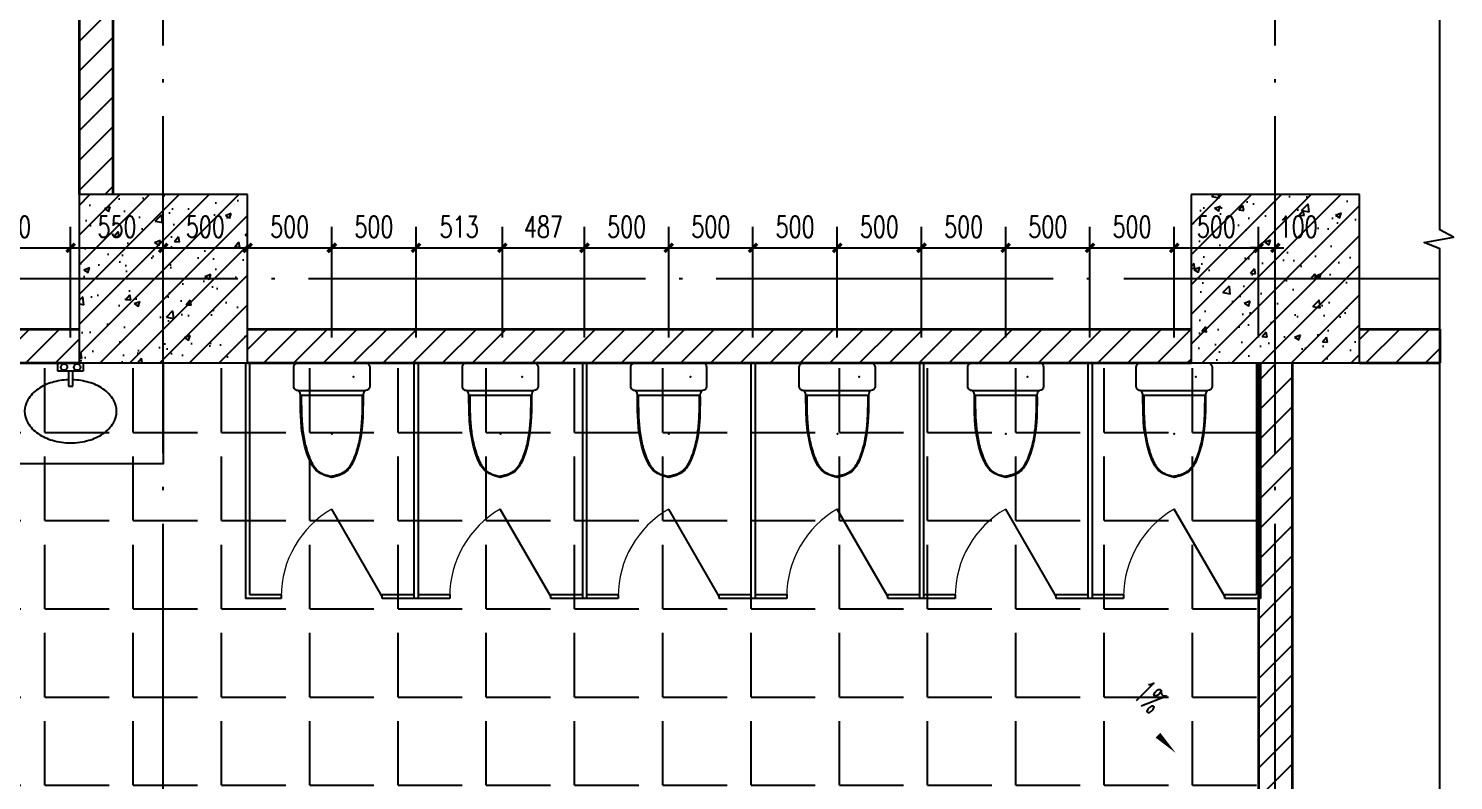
# Model space of a CAD drawing. Header units: millimetres. Extents: x 434053 to 1059003, y -2417481 to 936527.
# Drawn here: x 534401 to 542859, y -2141767 to -2137302 of the extents above; entities that cross this region are included whole.
import ezdxf

# ---------------------------------------------------------------- set-up
doc = ezdxf.new("R2010")
doc.units = ezdxf.units.MM
doc.header["$LTSCALE"] = 1000
doc.header["$MEASUREMENT"] = 0
doc.linetypes.add('DOTE', pattern=[2.4200000000000004, 2, -0.2, 0.02, -0.2])
doc.layers.get('Defpoints').update_dxf_attribs({"color": 6})
for name, color, linetype in [('A-ANNO-DIMS', 3, 'Continuous'), ('A-AXIS', 16, 'DOTE'), ('A-COLS', 6, 'Continuous'), ('A-WALL-PATT', 8, 'Continuous'), ('DIM_SYMB', 3, 'Continuous'), ('PUB_HATCH', 8, 'Continuous'), ('PUB_TEXT', 7, 'Continuous'), ('STAIR', 2, 'Continuous'), ('家具', 251, 'Continuous'), ('洁具', 8, 'Continuous')]:
    doc.layers.add(name, color=color, linetype=linetype)
doc.layers.add('A-WALL', color=5, linetype='Continuous', lineweight=35)
doc.styles.add('_TCH_DIM', font='SIMPLEX.shx', dxfattribs={"width": 0.8, "height": 3, "bigfont": 'GBCBIG.shx'})
doc.styles.add('_TCH_DIM_T3', font='SIMPLEX', dxfattribs={"width": 0.7058823529411765, "bigfont": 'GBCBIG'})
doc.dimstyles.new('_TCH_ARCH&&50', dxfattribs={"dimtxt": 127.5, "dimasz": 50, "dimexe": 125, "dimexo": 150, "dimgap": 61.25000000000001, "dimtad": 1, "dimdec": 0, "dimzin": 0, "dimdsep": 46, "dimtxsty": '_TCH_DIM_T3', "dimblk": 'ARCHTICK', "dimcen": 0.09, "dimclrt": 7, "dimazin": 2, "dimtfac": 1, "dimtdec": 0, "dimtix": 1, "dimtmove": 2, "dimatfit": 3, "dimfxl": 1, "dimtolj": 1, "dimtzin": 0, "dimarcsym": 0})
pattern_1 = [(45, (-1713816.564053446, -1462893.014547605), (-88.38838300365748, 88.3883830036575), [])]
pattern_2 = [(45, (-1713816.564053446, -1462982.770222605), (-88.38834764831843, 88.38834764831844), []), (49.99999999999999, (-1713816.564053446, -1462982.770222605), (358.6300913003767, -31.37606749129755), [37.5, -412.5]), (355, (-1713816.564053446, -1462982.770222605), (-69.3756668065, 376.0960668500059), [30, -330]), (100.4514, (-1713786.678213446, -1462985.384892605), (289.2546908570108, 344.7197710304768), [31.870095, -350.571056]), (46.18420000000002, (-1713816.564053446, -1462882.770222605), (533.6205243128222, -82.75950716450905), [56.24999999999999, -618.7499999999999]), (96.6356, (-1713772.095680946, -1462889.666876104), (467.3313527743517, 487.0589354502209), [47.805144, -525.8565]), (351.1842, (-1713816.564053446, -1462882.770222605), (467.3309725668136, 487.0593004626623), [45, -495]), (21, (-1713766.564053446, -1462907.770222605), (298.4535260592309, -201.3094453326694), [37.5, -412.5]), (326.0000000000001, (-1713766.564053446, -1462907.770222605), (121.6576659607909, 362.5750225234265), [30, -330]), (71.4514, (-1713741.692936945, -1462924.546025604), (420.111314290745, 161.2652483549762), [31.870095, -350.571056]), (37.50000000000001, (-1713816.564053446, -1462982.770222605), (6.079927658645334, 166.4469269156558), [0, -326, 0, -335, 0, -331.25]), (7.499999999999999, (-1713816.564053446, -1462982.770222605), (131.5347687210743, 197.2058559411801), [0, -191, 0, -318.5, 0, -126.25]), (327.5, (-1713928.064053446, -1462982.770222605), (266.9112180862045, -11.27743586718988), [0, -125, 0, -390, 0, -517.5]), (317.5, (-1713978.064053446, -1462982.770222605), (291.5930846711931, 50.05249116615887), [0, -162.5, 0, -259, 0, -367.5])]

# ---------------------------------------------------------------- blocks, each defined once
blk = doc.blocks.new('A$C62204481')
at = {"layer": '家具'}
for p, q in [((-137.9041694260086, -75.17194823618047), (-137.9041694255429, 74.82805176381953)), ((-137.9041694255429, 74.82805176381953), (-87.9041694260086, 74.82805176381953)), ((-87.9041694260086, 74.82805176381953), (-87.9041694260086, -75.17194823618047)), ((5.681317998096347e-05, 12.69999999989523), (-87.83173211949179, 12.70039291289868)), ((-5.681317998096347e-05, -12.69999999989523), (5.681317998096347e-05, 12.69999999989523)), ((-87.9041694260086, -75.17194823618047), (-137.9041694260086, -75.17194823618047)), ((-87.83184574573534, -12.69960708689177), (-5.681317998096347e-05, -12.69999999989523))]:
    blk.add_line(p, q, dxfattribs=at)
for centre in [(-112.9041694257758, 39), (-112.9041694257758, -39)]:
    blk.add_circle(centre, 19, dxfattribs=at)
for centre, radius, start, end in [((191.1812940943637, 74.2884810877731), 210.5402080407722, 121.1709914254374, 145.5993995858562), ((149.7772581410245, 142.7328520403244), 130.5469201454557, 89.99974368781325, 121.1709914254374), ((149.7772581410245, 142.7328520403244), 130.5469201454707, 58.82849595166488, 89.99974368781325), ((108.3726098215557, 74.28885153005831), 210.5402080408149, 34.40008779117468, 58.82849595166488), ((256.7470107423724, 29.39368872472551), 290.0034421866196, 145.5993995858562, 164.1652618411957), ((42.80649150494719, 29.39464578148909), 290.0034421866952, 15.83422553948381, 34.40008779117468), ((360.3855559599469, -0.0009421523427590728), 397.7299123746526, 164.1652618411957, 178.3481736569976), ((-60.83231670054374, 0.0009421536233276129), 397.7299123747791, 359.9997436878132, 15.83422553948381), ((360.3855559599469, -0.0009421523427590728), 397.7299123746799, 182.0078613598668, 195.8342255394838), ((-60.83231670054374, 0.0009421536233276129), 397.7299123748774, 344.1652618411957, 359.9997436878132), ((256.7467477546888, -29.39464578009211), 290.0034421866928, 195.8342255394838, 214.4000877911747), ((42.80622851703083, -29.39368872332852), 290.0034421867165, 325.5993995858562, 344.1652618411957), ((191.1806294379639, -74.28885152877774), 210.5402080408414, 214.4000877911747, 238.8284959516649), ((108.3719451651559, -74.28848108660895), 210.5402080407625, 301.1709914254374, 325.5993995858562), ((149.7759811184951, -142.7328520390438), 130.546920145492, 238.8284959516649, 269.9997436878132), ((149.7759811184951, -142.7328520390438), 130.546920145438, 269.9997436878132, 301.1709914254374)]:
    blk.add_arc(centre, radius, start, end, dxfattribs=at)
blk = doc.blocks.new('fdshf')
at = {"layer": 'STAIR'}
h = blk.add_hatch(dxfattribs=at)
h.set_pattern_fill('ANSI31', color=8, scale=20, style=0)
h.set_pattern_definition([(45, (-83487.75080320088, 15410.43663134496), (-22.45064030267288, 22.45064030267288), [])])
edge = h.paths.add_edge_path()
edge.add_arc((0, 0), 75, 0, 360)
blk.add_circle((0, 0), 75, dxfattribs=at)
blk = doc.blocks.new('asdgsdfg')
at = {"layer": '洁具'}
blk.add_lwpolyline([(0.008033566176891327, 2499.846003388986), (0.008033566176891327, 0.01795162633061409), (600.0080335661769, 0.01795162633061409), (600.0080335661769, 2499.846003388986)], close=True, dxfattribs=at)
at = {"layer": 'STAIR'}
blk.add_blockref('fdshf', (120.0091236494482, 2371.642185460776), dxfattribs=at)
at = {"layer": '洁具', "xscale": -1, "rotation": 180}
for p in [(137.9122029915452, 1949.846003388986), (137.9122029915452, 1249.846003388986), (137.9122029915452, 549.846003388986)]:
    blk.add_blockref('A$C62204481', p, dxfattribs=at)
blk = doc.blocks.new('$lvtry$00000208')
at = {"color": 0, "ltscale": 100}
for p, q in [((200, -165.0000000099972), (-200, -165.0000000099972)), ((185.4870130728996, -191.7412312800443), (-185.4719359133633, -191.7412312800443))]:
    blk.add_line(p, q, dxfattribs=at)
blk.add_lwpolyline([(186.0796257754919, -199.2380908045016, -0.2963015047777732), (199.9999999986721, -165.0000000099972, 0.4142135623886519), (225, -140.0000000099972), (225, -25.00000000999717, 0.4142135623730951), (200, -9.997165761888027e-09), (-200, -9.997165761888027e-09, 0.4142135623730951), (-225, -25.00000000999717), (-225, -140.0000000099972, 0.413282499109783), (-200.0794972387994, -164.9998736134585, -0.2389317199060076), (-185.4719359133633, -191.741231280068), (-186.0183132087441, -208.038968816265), (-185.880630937263, -231.9429316016613), (-185.1490938367242, -282.1136549828661), (-183.7536735154645, -321.8721745041948), (-182.2479664701132, -348.0513228335767), (-180.217007921503, -373.5433777340131), (-176.2934460444594, -408.9057527335408), (-171.6957335382322, -439.4014790583424), (-167.9799975663154, -459.4166868473203), (-163.0881752464156, -481.8463897551392), (-146.8959821878925, -538.3614342696965), (-129.4109075954402, -582.8380688073485, 0.1075204172356496), (-88.16478138089224, -642.5830263483804, 0.1005115143799391), (-43.25072466421625, -667.7827455533316), (0, -680.0000000099972), (34.56887577438465, -670.6643072255156), (66.83648690528571, -657.5221806375266), (94.22498789060774, -636.7756070439136), (114.6088390023724, -610.4436337589905), (132.3968060898333, -576.199694920826), (145.3521376702192, -542.8402512903976), (159.4751818109798, -496.384485188757), (176.7520783832551, -405.3533365391595), (179.3179968894074, -382.8438908119751), (182.3547071254761, -346.4679126574028), (185.0802923031115, -284.8901887926331)], format="xyb", close=True)
blk.add_lwpolyline([(186.044187147163, -202.2755081932701), (186.0796257754919, -199.2380908045052)])
for points in [[(-180.9925045073032, -190.833898753699), (-180.9231855714461, -229.9148265522235), (-180.7879931147909, -260.6861491800664), (-179.0161793248553, -322.0949338432838), (-177.3796056629508, -352.7321077402012), (-171.1158903997275, -413.8239602546237), (-166.48910167758, -444.2782128397521), (-156.1942200744234, -489.7977796713676), (-152.2101340535446, -504.922553144439), (-145.2358797338093, -527.6329906092578), (-142.7550476202741, -535.1736839679506), (-138.7657574522891, -546.4932159235905), (-137.3923849106941, -550.2669410969102), (-134.556705722498, -557.7941917657008), (-133.0929298916308, -561.5471637055598), (-128.5455327356467, -572.7218501946627), (-125.3050498669618, -580.0609807579167), (-118.3031762774335, -594.2645282226877), (-114.5415204285528, -601.128814423384), (-106.4061238896684, -614.1234623602213), (-102.0293129014899, -620.2586035145941), (-92.5727172549814, -631.5563820792449), (-87.49338981130859, -636.7194021847536), (-79.27480857662158, -643.5730663851864), (-76.44098927258165, -645.7040516966226), (-70.53215663088486, -649.6684726599924), (-67.45976419726503, -651.5058132841805), (-61.10061154022696, -654.9345827768993), (-57.81334303203039, -656.5262090455362), (-51.04661969779409, -659.5053209322941), (-47.56698890510597, -660.8924068455963), (-36.93817880982533, -664.7889708971925), (-29.51721481551067, -667.0627814848995), (-14.3423304684693, -671.2693052633404), (-6.58883600239642, -673.2035546739498), (1.209958459803602, -675.1486084028875)], [(181.3595111876202, -191.3707535819121), (180.923185571417, -229.9148265522235), (180.7879931147909, -260.6861491800664), (179.0161793248262, -322.0949338432838), (177.3796056629217, -352.7321077402012), (171.1158903996984, -413.8239602546237), (166.48910167758, -444.2782128397521), (156.1942200743943, -489.7977796713676), (152.2101340535446, -504.922553144439), (145.2358797338093, -527.6329906092578), (142.7550476202741, -535.1736839679506), (138.76575745226, -546.4932159235905), (137.392384910665, -550.2669410969102), (134.5567057224689, -557.7941917657008), (133.0929298916017, -561.5471637055598), (128.5455327356467, -572.7218501946336), (125.3050498669327, -580.0609807579167), (118.3031762774044, -594.2645282226877), (114.5415204285237, -601.128814423384), (106.4061238896684, -614.1234623602213), (102.0293129014899, -620.2586035145941), (92.5727172549523, -631.5563820792449), (87.49338981130859, -636.7194021847536), (79.27480857659248, -643.5730663851864), (76.44098927255254, -645.7040516966226), (70.53215663085575, -649.6684726599633), (67.45976419723593, -651.5058132841805), (61.10061154019786, -654.9345827768993), (57.81334303203039, -656.5262090455362), (51.04661969779409, -659.5053209322941), (47.56698890507687, -660.8924068455963), (36.93817880982533, -664.7889708971925), (29.51721481551067, -667.0627814848995), (14.3423304684693, -671.2693052633404), (6.58883600239642, -673.2035546739498), (-1.209958459832706, -675.1486084028875)]]:
    blk.add_open_spline(points, degree=3, knots=[0, 0, 0, 0, 92.7626735918814, 92.7626735918814, 185.5253471837628, 185.5253471837628, 278.2880207756442, 278.2880207756442, 324.6693575715849, 324.6693575715849, 347.8600259695552, 347.8600259695552, 359.4553601685404, 359.4553601685404, 371.0506943675256, 371.0506943675256, 394.2413627654959, 394.2413627654959, 417.4320311634663, 417.4320311634663, 440.6226995614366, 440.6226995614366, 463.8133679594069, 463.8133679594069, 475.4087021583921, 475.4087021583921, 487.0040363573773, 487.0040363573773, 498.5993705563625, 498.5993705563625, 510.1947047553477, 510.1947047553477, 533.385373153318, 533.385373153318, 556.5760415512884, 556.5760415512884, 556.5760415512884, 556.5760415512884], dxfattribs=at)
at = {"color": 0}
for p in [(-129.3176880808605, -83.05407551247481), (-0.7257828687434085, -421.0254350563409)]:
    blk.add_point(p, dxfattribs=at)
blk = doc.blocks.new('$TCHSYS$APDOOR2D')
blk.add_line((0.5, 0), (9.094947017729283e-16, 0.8660254037844392))
at = {"lineweight": 13}
blk.add_arc((0.5, 0), 1, 120, 180, dxfattribs=at)
blk = doc.blocks.new('A$C2BBF00C3')
at = {"layer": '洁具'}
for p, q in [((-0.0005713211087231668, 1024.999999995955), (1399.999428678886, 1024.999999930175)), ((-0.0005713211087231668, 1024.999999995955), (-0.000571322283364393, 999.9999999959546)), ((1399.999428668991, 812.4999999394944), (1399.999428678886, 1024.999999930175)), ((-0.000571322283364393, 999.9999999959546), (1374.999428677722, 999.9999999313493)), ((1374.999428677722, 999.9999999313493), (1374.999428668991, 812.4999999406584)), ((1374.999428668991, 812.4999999406584), (1399.999428668991, 812.4999999394944)), ((1399.999428641051, 212.4999999394932), (1374.999428641051, 212.4999999406573)), ((1374.999428641051, 212.4999999406573), (1374.99942863232, 24.9999999350746)), ((1399.999428631156, -6.610004290065812e-08), (1399.999428641051, 212.4999999394932)), ((-0.0005713676748518976, 24.99999999967986), (1374.99942863232, 24.9999999350746)), ((-0.0005713676748518976, 24.99999999967986), (-0.0005713688494931238, -3.201421350240707e-10)), ((-0.0005713688494931238, -3.201421350240707e-10), (1399.999428631156, -6.610004290065812e-08))]:
    blk.add_line(p, q, dxfattribs=at)
at = {"layer": '洁具', "xscale": 600, "yscale": -600, "zscale": 25, "rotation": 269.9999999973319}
blk.add_blockref('$TCHSYS$APDOOR2D', (1387.499428655021, 512.4999999400752), dxfattribs=at)
at = {"layer": '洁具', "rotation": 89.99999999734013}
blk.add_blockref('$lvtry$00000208', (-0.0005713440477848053, 512.4999999978172), dxfattribs=at)
blk = doc.blocks.new('aadgasdfggh')
at = {"layer": 'A-AXIS'}
for p, q in [((-8450.656320061069, 4141.001317696646), (-8450.656320061069, 16732.77154067159)), ((-1850.656320061069, 4141.001317696646), (-1850.656320061069, 16732.77154067159)), ((-12429.05759742064, 14856.27684041951), (-874.0368300187401, 14856.27684041951))]:
    blk.add_line(p, q, dxfattribs=at)
at = {"layer": 'DIM_SYMB'}
blk.add_lwpolyline([(-12429.05759742064, 16732.77154067159), (-12429.05759742064, 15146.20177534502), (-12324.05759742064, 15107.98490074743), (-12534.05759742064, 15070.95623479877), (-12429.05759742064, 15033.70177534502), (-12429.05759742064, 4141.001317696646), (-1680.940468417015, 4141.001317696646), (-1642.723593819421, 4071.82824649103), (-1605.694927870762, 4191.688541236334), (-1568.440468417015, 4141.001317696646), (-874.0368300187401, 4141.001317696646), (-874.0368300187401, 15033.70177534502), (-967.7227644980885, 15070.95623479877), (-793.0037810537033, 15103.5182321528), (-874.0368300187401, 15146.20177534502), (-874.0368300187401, 16732.77154067159), (-1568.440468417481, 16732.77154067159), (-1605.694927870762, 16827.77154067159), (-1642.723593819421, 16654.52783548925), (-1680.940468417481, 16732.77154067159), (-12429.05759742064, 16732.77154067159)], dxfattribs=at)
blk = doc.blocks.new('_ArchTick')
at = {"color": 0, "linetype": 'ByBlock', "const_width": 0.4}
blk.add_lwpolyline([(-0.5, -0.5), (0.5, 0.5)], dxfattribs=at)
blk = doc.blocks.new('*D609')
at = {"layer": 'A-ANNO-DIMS', "color": 0, "lineweight": -2, "transparency": 16777216}
for p, q in [((541701.0477857715, -2139136.940602357), (541701.0477857715, -2138479.115493217)), ((541801.0477851582, -2139136.940602373), (541801.0477851582, -2138479.115493217)), ((541701.0477857715, -2138604.115493217), (541651.0477857715, -2138604.115493217)), ((541701.0477857715, -2138604.115493217), (541801.0477851582, -2138604.115493217)), ((541801.0477851582, -2138604.115493217), (541851.0477851582, -2138604.115493217))]:
    blk.add_line(p, q, dxfattribs=at)
at = {"layer": 'Defpoints', "color": 0, "transparency": 16777216}
for p in [(541801.0477851582, -2138604.115493217), (541701.0477857715, -2139286.940602357), (541801.0477851582, -2139286.940602373)]:
    blk.add_point(p, dxfattribs=at)
at = {"layer": 'A-ANNO-DIMS', "color": 0, "lineweight": -2, "transparency": 16777216, "xscale": 50, "yscale": 50, "zscale": 50}
blk.add_blockref('_ArchTick', (541701.0477857715, -2138604.115493217), dxfattribs=at)
at = {"layer": 'A-ANNO-DIMS', "color": 0, "lineweight": -2, "transparency": 16777216, "xscale": 50, "yscale": 50, "zscale": 50, "rotation": 180}
blk.add_blockref('_ArchTick', (541801.0477851582, -2138604.115493217), dxfattribs=at)
at = {"layer": 'A-ANNO-DIMS', "color": 7, "transparency": 16777216, "insert": (541936.7620709806, -2138479.115493246), "char_height": 127.5, "attachment_point": 5, "style": '_TCH_DIM_T3'}
blk.add_mtext('\\A1;100', dxfattribs=at)
blk = doc.blocks.new('*D610')
at = {"layer": 'A-ANNO-DIMS', "color": 0, "lineweight": -2, "transparency": 16777216}
for p, q in [((541201.0477854735, -2139136.940602278), (541201.0477854735, -2138479.11549317)), ((541701.0477857722, -2139136.940602357), (541701.0477857722, -2138479.11549317)), ((541201.0477854735, -2138604.11549317), (541701.0477857722, -2138604.11549317))]:
    blk.add_line(p, q, dxfattribs=at)
at = {"layer": 'Defpoints', "color": 0, "transparency": 16777216}
for p in [(541701.0477857722, -2138604.11549317), (541201.0477854735, -2139286.940602278), (541701.0477857722, -2139286.940602357)]:
    blk.add_point(p, dxfattribs=at)
at = {"layer": 'A-ANNO-DIMS', "color": 0, "lineweight": -2, "transparency": 16777216, "xscale": 50, "yscale": 50, "zscale": 50, "rotation": 180}
blk.add_blockref('_ArchTick', (541201.0477854735, -2138604.11549317), dxfattribs=at)
at = {"layer": 'A-ANNO-DIMS', "color": 0, "lineweight": -2, "transparency": 16777216, "xscale": 50, "yscale": 50, "zscale": 50}
blk.add_blockref('_ArchTick', (541701.0477857722, -2138604.11549317), dxfattribs=at)
at = {"layer": 'A-ANNO-DIMS', "color": 7, "transparency": 16777216, "insert": (541451.0477856229, -2138479.11549317), "char_height": 127.5, "attachment_point": 5, "style": '_TCH_DIM_T3'}
blk.add_mtext('\\A1;500', dxfattribs=at)
blk = doc.blocks.new('*D611')
at = {"layer": 'A-ANNO-DIMS', "color": 0, "lineweight": -2, "transparency": 16777216}
for p, q in [((540701.0477855434, -2139136.9406022), (540701.0477855434, -2138479.115493091)), ((541201.0477854735, -2139136.940602278), (541201.0477854735, -2138479.115493091)), ((540701.0477855434, -2138604.115493091), (541201.0477854735, -2138604.115493091))]:
    blk.add_line(p, q, dxfattribs=at)
at = {"layer": 'Defpoints', "color": 0, "transparency": 16777216}
for p in [(541201.0477854735, -2138604.115493091), (540701.0477855434, -2139286.9406022), (541201.0477854735, -2139286.940602278)]:
    blk.add_point(p, dxfattribs=at)
at = {"layer": 'A-ANNO-DIMS', "color": 0, "lineweight": -2, "transparency": 16777216, "xscale": 50, "yscale": 50, "zscale": 50, "rotation": 180}
blk.add_blockref('_ArchTick', (540701.0477855434, -2138604.115493091), dxfattribs=at)
at = {"layer": 'A-ANNO-DIMS', "color": 0, "lineweight": -2, "transparency": 16777216, "xscale": 50, "yscale": 50, "zscale": 50}
blk.add_blockref('_ArchTick', (541201.0477854735, -2138604.115493091), dxfattribs=at)
at = {"layer": 'A-ANNO-DIMS', "color": 7, "transparency": 16777216, "insert": (540951.0477855084, -2138479.115493091), "char_height": 127.5, "attachment_point": 5, "style": '_TCH_DIM_T3'}
blk.add_mtext('\\A1;500', dxfattribs=at)
blk = doc.blocks.new('*D612')
at = {"layer": 'A-ANNO-DIMS', "color": 0, "lineweight": -2, "transparency": 16777216}
for p, q in [((540201.0477854774, -2139136.940602121), (540201.0477854774, -2138479.115493013)), ((540701.0477855434, -2139136.9406022), (540701.0477855434, -2138479.115493013)), ((540201.0477854774, -2138604.115493013), (540701.0477855434, -2138604.115493013))]:
    blk.add_line(p, q, dxfattribs=at)
at = {"layer": 'Defpoints', "color": 0, "transparency": 16777216}
for p in [(540701.0477855434, -2138604.115493013), (540201.0477854774, -2139286.940602121), (540701.0477855434, -2139286.9406022)]:
    blk.add_point(p, dxfattribs=at)
at = {"layer": 'A-ANNO-DIMS', "color": 0, "lineweight": -2, "transparency": 16777216, "xscale": 50, "yscale": 50, "zscale": 50, "rotation": 180}
blk.add_blockref('_ArchTick', (540201.0477854774, -2138604.115493013), dxfattribs=at)
at = {"layer": 'A-ANNO-DIMS', "color": 0, "lineweight": -2, "transparency": 16777216, "xscale": 50, "yscale": 50, "zscale": 50}
blk.add_blockref('_ArchTick', (540701.0477855434, -2138604.115493013), dxfattribs=at)
at = {"layer": 'A-ANNO-DIMS', "color": 7, "transparency": 16777216, "insert": (540451.0477855103, -2138479.115493013), "char_height": 127.5, "attachment_point": 5, "style": '_TCH_DIM_T3'}
blk.add_mtext('\\A1;500', dxfattribs=at)
blk = doc.blocks.new('*D613')
at = {"layer": 'A-ANNO-DIMS', "color": 0, "lineweight": -2, "transparency": 16777216}
for p, q in [((539701.0477854791, -2139136.940602042), (539701.0477854791, -2138479.115492933)), ((540201.0477854774, -2139136.940602121), (540201.0477854774, -2138479.115492933)), ((539701.0477854791, -2138604.115492933), (540201.0477854774, -2138604.115492933))]:
    blk.add_line(p, q, dxfattribs=at)
at = {"layer": 'Defpoints', "color": 0, "transparency": 16777216}
for p in [(540201.0477854774, -2138604.115492933), (539701.0477854791, -2139286.940602042), (540201.0477854774, -2139286.940602121)]:
    blk.add_point(p, dxfattribs=at)
at = {"layer": 'A-ANNO-DIMS', "color": 0, "lineweight": -2, "transparency": 16777216, "xscale": 50, "yscale": 50, "zscale": 50, "rotation": 180}
blk.add_blockref('_ArchTick', (539701.0477854791, -2138604.115492933), dxfattribs=at)
at = {"layer": 'A-ANNO-DIMS', "color": 0, "lineweight": -2, "transparency": 16777216, "xscale": 50, "yscale": 50, "zscale": 50}
blk.add_blockref('_ArchTick', (540201.0477854774, -2138604.115492933), dxfattribs=at)
at = {"layer": 'A-ANNO-DIMS', "color": 7, "transparency": 16777216, "insert": (539951.0477854782, -2138479.115492933), "char_height": 127.5, "attachment_point": 5, "style": '_TCH_DIM_T3'}
blk.add_mtext('\\A1;500', dxfattribs=at)
blk = doc.blocks.new('*D614')
at = {"layer": 'A-ANNO-DIMS', "color": 0, "lineweight": -2, "transparency": 16777216}
for p, q in [((539201.0477854812, -2139136.940601964), (539201.0477854812, -2138479.115492855)), ((539701.0477854791, -2139136.940602042), (539701.0477854791, -2138479.115492855)), ((539201.0477854812, -2138604.115492855), (539701.0477854791, -2138604.115492855))]:
    blk.add_line(p, q, dxfattribs=at)
at = {"layer": 'Defpoints', "color": 0, "transparency": 16777216}
for p in [(539701.0477854791, -2138604.115492855), (539201.0477854812, -2139286.940601964), (539701.0477854791, -2139286.940602042)]:
    blk.add_point(p, dxfattribs=at)
at = {"layer": 'A-ANNO-DIMS', "color": 0, "lineweight": -2, "transparency": 16777216, "xscale": 50, "yscale": 50, "zscale": 50, "rotation": 180}
blk.add_blockref('_ArchTick', (539201.0477854812, -2138604.115492855), dxfattribs=at)
at = {"layer": 'A-ANNO-DIMS', "color": 0, "lineweight": -2, "transparency": 16777216, "xscale": 50, "yscale": 50, "zscale": 50}
blk.add_blockref('_ArchTick', (539701.0477854791, -2138604.115492855), dxfattribs=at)
at = {"layer": 'A-ANNO-DIMS', "color": 7, "transparency": 16777216, "insert": (539451.0477854802, -2138479.115492855), "char_height": 127.5, "attachment_point": 5, "style": '_TCH_DIM_T3'}
blk.add_mtext('\\A1;500', dxfattribs=at)
blk = doc.blocks.new('*D615')
at = {"layer": 'A-ANNO-DIMS', "color": 0, "lineweight": -2, "transparency": 16777216}
for p, q in [((538701.0477854828, -2139136.940601885), (538701.0477854828, -2138479.115492776)), ((539201.0477854812, -2139136.940601964), (539201.0477854812, -2138479.115492776)), ((538701.0477854828, -2138604.115492776), (539201.0477854812, -2138604.115492776))]:
    blk.add_line(p, q, dxfattribs=at)
at = {"layer": 'Defpoints', "color": 0, "transparency": 16777216}
for p in [(539201.0477854812, -2138604.115492776), (538701.0477854828, -2139286.940601885), (539201.0477854812, -2139286.940601964)]:
    blk.add_point(p, dxfattribs=at)
at = {"layer": 'A-ANNO-DIMS', "color": 0, "lineweight": -2, "transparency": 16777216, "xscale": 50, "yscale": 50, "zscale": 50, "rotation": 180}
blk.add_blockref('_ArchTick', (538701.0477854828, -2138604.115492776), dxfattribs=at)
at = {"layer": 'A-ANNO-DIMS', "color": 0, "lineweight": -2, "transparency": 16777216, "xscale": 50, "yscale": 50, "zscale": 50}
blk.add_blockref('_ArchTick', (539201.0477854812, -2138604.115492776), dxfattribs=at)
at = {"layer": 'A-ANNO-DIMS', "color": 7, "transparency": 16777216, "insert": (538951.047785482, -2138479.115492776), "char_height": 127.5, "attachment_point": 5, "style": '_TCH_DIM_T3'}
blk.add_mtext('\\A1;500', dxfattribs=at)
blk = doc.blocks.new('*D616')
at = {"layer": 'A-ANNO-DIMS', "color": 0, "lineweight": -2, "transparency": 16777216}
for p, q in [((538201.0477854847, -2139136.940601806), (538201.0477854847, -2138479.115492698)), ((538701.0477854828, -2139136.940601885), (538701.0477854828, -2138479.115492698)), ((538201.0477854847, -2138604.115492698), (538701.0477854828, -2138604.115492698))]:
    blk.add_line(p, q, dxfattribs=at)
at = {"layer": 'Defpoints', "color": 0, "transparency": 16777216}
for p in [(538701.0477854828, -2138604.115492698), (538201.0477854847, -2139286.940601806), (538701.0477854828, -2139286.940601885)]:
    blk.add_point(p, dxfattribs=at)
at = {"layer": 'A-ANNO-DIMS', "color": 0, "lineweight": -2, "transparency": 16777216, "xscale": 50, "yscale": 50, "zscale": 50, "rotation": 180}
blk.add_blockref('_ArchTick', (538201.0477854847, -2138604.115492698), dxfattribs=at)
at = {"layer": 'A-ANNO-DIMS', "color": 0, "lineweight": -2, "transparency": 16777216, "xscale": 50, "yscale": 50, "zscale": 50}
blk.add_blockref('_ArchTick', (538701.0477854828, -2138604.115492698), dxfattribs=at)
at = {"layer": 'A-ANNO-DIMS', "color": 7, "transparency": 16777216, "insert": (538451.0477854838, -2138479.115492698), "char_height": 127.5, "attachment_point": 5, "style": '_TCH_DIM_T3'}
blk.add_mtext('\\A1;500', dxfattribs=at)
blk = doc.blocks.new('*D617')
at = {"layer": 'A-ANNO-DIMS', "color": 0, "lineweight": -2, "transparency": 16777216}
for p, q in [((537701.0477854864, -2139136.940601727), (537701.0477854864, -2138479.115492619)), ((538201.0477854847, -2139136.940601806), (538201.0477854847, -2138479.115492619)), ((537701.0477854864, -2138604.115492619), (538201.0477854847, -2138604.115492619))]:
    blk.add_line(p, q, dxfattribs=at)
at = {"layer": 'Defpoints', "color": 0, "transparency": 16777216}
for p in [(538201.0477854847, -2138604.115492619), (537701.0477854864, -2139286.940601727), (538201.0477854847, -2139286.940601806)]:
    blk.add_point(p, dxfattribs=at)
at = {"layer": 'A-ANNO-DIMS', "color": 0, "lineweight": -2, "transparency": 16777216, "xscale": 50, "yscale": 50, "zscale": 50, "rotation": 180}
blk.add_blockref('_ArchTick', (537701.0477854864, -2138604.115492619), dxfattribs=at)
at = {"layer": 'A-ANNO-DIMS', "color": 0, "lineweight": -2, "transparency": 16777216, "xscale": 50, "yscale": 50, "zscale": 50}
blk.add_blockref('_ArchTick', (538201.0477854847, -2138604.115492619), dxfattribs=at)
at = {"layer": 'A-ANNO-DIMS', "color": 7, "transparency": 16777216, "insert": (537951.0477854856, -2138479.115492619), "char_height": 127.5, "attachment_point": 5, "style": '_TCH_DIM_T3'}
blk.add_mtext('\\A1;500', dxfattribs=at)
blk = doc.blocks.new('*D618')
at = {"layer": 'A-ANNO-DIMS', "color": 0, "lineweight": -2, "transparency": 16777216}
for p, q in [((537213.5477855521, -2139136.940601651), (537213.5477855521, -2138479.115492541)), ((537701.0477854863, -2139136.940601727), (537701.0477854863, -2138479.115492541)), ((537213.5477855521, -2138604.115492541), (537701.0477854863, -2138604.115492541))]:
    blk.add_line(p, q, dxfattribs=at)
at = {"layer": 'Defpoints', "color": 0, "transparency": 16777216}
for p in [(537701.0477854863, -2138604.115492541), (537213.5477855521, -2139286.940601651), (537701.0477854863, -2139286.940601727)]:
    blk.add_point(p, dxfattribs=at)
at = {"layer": 'A-ANNO-DIMS', "color": 0, "lineweight": -2, "transparency": 16777216, "xscale": 50, "yscale": 50, "zscale": 50, "rotation": 180}
blk.add_blockref('_ArchTick', (537213.5477855521, -2138604.115492541), dxfattribs=at)
at = {"layer": 'A-ANNO-DIMS', "color": 0, "lineweight": -2, "transparency": 16777216, "xscale": 50, "yscale": 50, "zscale": 50}
blk.add_blockref('_ArchTick', (537701.0477854863, -2138604.115492541), dxfattribs=at)
at = {"layer": 'A-ANNO-DIMS', "color": 7, "transparency": 16777216, "insert": (537457.2977855192, -2138479.115492541), "char_height": 127.5, "attachment_point": 5, "style": '_TCH_DIM_T3'}
blk.add_mtext('\\A1;487', dxfattribs=at)
blk = doc.blocks.new('*D619')
at = {"layer": 'A-ANNO-DIMS', "color": 0, "lineweight": -2, "transparency": 16777216}
for p, q in [((536701.0477854904, -2139136.94060157), (536701.0477854904, -2138479.115492462)), ((537213.5477855523, -2139136.940601651), (537213.5477855523, -2138479.115492462)), ((536701.0477854904, -2138604.115492462), (537213.5477855523, -2138604.115492462))]:
    blk.add_line(p, q, dxfattribs=at)
at = {"layer": 'Defpoints', "color": 0, "transparency": 16777216}
for p in [(537213.5477855523, -2138604.115492462), (536701.0477854904, -2139286.94060157), (537213.5477855523, -2139286.940601651)]:
    blk.add_point(p, dxfattribs=at)
at = {"layer": 'A-ANNO-DIMS', "color": 0, "lineweight": -2, "transparency": 16777216, "xscale": 50, "yscale": 50, "zscale": 50, "rotation": 180}
blk.add_blockref('_ArchTick', (536701.0477854904, -2138604.115492462), dxfattribs=at)
at = {"layer": 'A-ANNO-DIMS', "color": 0, "lineweight": -2, "transparency": 16777216, "xscale": 50, "yscale": 50, "zscale": 50}
blk.add_blockref('_ArchTick', (537213.5477855523, -2138604.115492462), dxfattribs=at)
at = {"layer": 'A-ANNO-DIMS', "color": 7, "transparency": 16777216, "insert": (536957.2977855214, -2138479.115492462), "char_height": 127.5, "attachment_point": 5, "style": '_TCH_DIM_T3'}
blk.add_mtext('\\A1;513', dxfattribs=at)
blk = doc.blocks.new('*D620')
at = {"layer": 'A-ANNO-DIMS', "color": 0, "lineweight": -2, "transparency": 16777216}
for p, q in [((536201.0477854921, -2139136.940601491), (536201.0477854921, -2138479.115492383)), ((536701.0477854903, -2139136.94060157), (536701.0477854903, -2138479.115492383)), ((536201.0477854921, -2138604.115492383), (536701.0477854903, -2138604.115492383))]:
    blk.add_line(p, q, dxfattribs=at)
at = {"layer": 'Defpoints', "color": 0, "transparency": 16777216}
for p in [(536701.0477854903, -2138604.115492383), (536201.0477854921, -2139286.940601491), (536701.0477854903, -2139286.94060157)]:
    blk.add_point(p, dxfattribs=at)
at = {"layer": 'A-ANNO-DIMS', "color": 0, "lineweight": -2, "transparency": 16777216, "xscale": 50, "yscale": 50, "zscale": 50, "rotation": 180}
blk.add_blockref('_ArchTick', (536201.0477854921, -2138604.115492383), dxfattribs=at)
at = {"layer": 'A-ANNO-DIMS', "color": 0, "lineweight": -2, "transparency": 16777216, "xscale": 50, "yscale": 50, "zscale": 50}
blk.add_blockref('_ArchTick', (536701.0477854903, -2138604.115492383), dxfattribs=at)
at = {"layer": 'A-ANNO-DIMS', "color": 7, "transparency": 16777216, "insert": (536451.0477854912, -2138479.115492383), "char_height": 127.5, "attachment_point": 5, "style": '_TCH_DIM_T3'}
blk.add_mtext('\\A1;500', dxfattribs=at)
blk = doc.blocks.new('*D621')
at = {"layer": 'A-ANNO-DIMS', "color": 0, "lineweight": -2, "transparency": 16777216}
for p, q in [((535701.047785494, -2139136.940601413), (535701.047785494, -2138479.115492304)), ((536201.0477854921, -2139136.940601491), (536201.0477854921, -2138479.115492304)), ((535701.047785494, -2138604.115492304), (536201.0477854921, -2138604.115492304))]:
    blk.add_line(p, q, dxfattribs=at)
at = {"layer": 'Defpoints', "color": 0, "transparency": 16777216}
for p in [(536201.0477854921, -2138604.115492304), (535701.047785494, -2139286.940601413), (536201.0477854921, -2139286.940601491)]:
    blk.add_point(p, dxfattribs=at)
at = {"layer": 'A-ANNO-DIMS', "color": 0, "lineweight": -2, "transparency": 16777216, "xscale": 50, "yscale": 50, "zscale": 50, "rotation": 180}
blk.add_blockref('_ArchTick', (535701.047785494, -2138604.115492304), dxfattribs=at)
at = {"layer": 'A-ANNO-DIMS', "color": 0, "lineweight": -2, "transparency": 16777216, "xscale": 50, "yscale": 50, "zscale": 50}
blk.add_blockref('_ArchTick', (536201.0477854921, -2138604.115492304), dxfattribs=at)
at = {"layer": 'A-ANNO-DIMS', "color": 7, "transparency": 16777216, "insert": (535951.0477854931, -2138479.115492304), "char_height": 127.5, "attachment_point": 5, "style": '_TCH_DIM_T3'}
blk.add_mtext('\\A1;500', dxfattribs=at)
blk = doc.blocks.new('*D622')
at = {"layer": 'A-ANNO-DIMS', "color": 0, "lineweight": -2, "transparency": 16777216}
for p, q in [((535200.8758371967, -2139136.940601334), (535200.8758371967, -2138479.115492226)), ((535701.047785494, -2139136.940601413), (535701.047785494, -2138479.115492226)), ((535200.8758371967, -2138604.115492226), (535701.047785494, -2138604.115492226))]:
    blk.add_line(p, q, dxfattribs=at)
at = {"layer": 'Defpoints', "color": 0, "transparency": 16777216}
for p in [(535701.047785494, -2138604.115492226), (535200.8758371967, -2139286.940601334), (535701.047785494, -2139286.940601413)]:
    blk.add_point(p, dxfattribs=at)
at = {"layer": 'A-ANNO-DIMS', "color": 0, "lineweight": -2, "transparency": 16777216, "xscale": 50, "yscale": 50, "zscale": 50, "rotation": 180}
blk.add_blockref('_ArchTick', (535200.8758371967, -2138604.115492226), dxfattribs=at)
at = {"layer": 'A-ANNO-DIMS', "color": 0, "lineweight": -2, "transparency": 16777216, "xscale": 50, "yscale": 50, "zscale": 50}
blk.add_blockref('_ArchTick', (535701.047785494, -2138604.115492226), dxfattribs=at)
at = {"layer": 'A-ANNO-DIMS', "color": 7, "transparency": 16777216, "insert": (535450.9618113453, -2138479.115492226), "char_height": 127.5, "attachment_point": 5, "style": '_TCH_DIM_T3'}
blk.add_mtext('\\A1;500', dxfattribs=at)
blk = doc.blocks.new('*D623')
at = {"layer": 'A-ANNO-DIMS', "color": 0, "lineweight": -2, "transparency": 16777216}
for p, q in [((534651.0477854556, -2139136.940601247), (534651.0477854556, -2138479.115492143)), ((535200.8758371966, -2139136.940601334), (535200.8758371966, -2138479.115492143)), ((534651.0477854556, -2138604.115492143), (535200.8758371966, -2138604.115492143))]:
    blk.add_line(p, q, dxfattribs=at)
at = {"layer": 'Defpoints', "color": 0, "transparency": 16777216}
for p in [(535200.8758371966, -2138604.115492143), (534651.0477854556, -2139286.940601247), (535200.8758371966, -2139286.940601334)]:
    blk.add_point(p, dxfattribs=at)
at = {"layer": 'A-ANNO-DIMS', "color": 0, "lineweight": -2, "transparency": 16777216, "xscale": 50, "yscale": 50, "zscale": 50, "rotation": 180}
blk.add_blockref('_ArchTick', (534651.0477854556, -2138604.115492143), dxfattribs=at)
at = {"layer": 'A-ANNO-DIMS', "color": 0, "lineweight": -2, "transparency": 16777216, "xscale": 50, "yscale": 50, "zscale": 50}
blk.add_blockref('_ArchTick', (535200.8758371966, -2138604.115492143), dxfattribs=at)
at = {"layer": 'A-ANNO-DIMS', "color": 7, "transparency": 16777216, "insert": (534925.9618113261, -2138479.115492143), "char_height": 127.5, "attachment_point": 5, "style": '_TCH_DIM_T3'}
blk.add_mtext('\\A1;550', dxfattribs=at)
blk = doc.blocks.new('*D624')
at = {"layer": 'A-ANNO-DIMS', "color": 0, "lineweight": -2, "transparency": 16777216}
for p, q in [((533951.0477854562, -2139136.940601137), (533951.0477854562, -2138479.115492044)), ((534651.047785456, -2139136.940601247), (534651.047785456, -2138479.115492044)), ((533951.0477854562, -2138604.115492044), (534651.047785456, -2138604.115492044))]:
    blk.add_line(p, q, dxfattribs=at)
at = {"layer": 'Defpoints', "color": 0, "transparency": 16777216}
for p in [(534651.047785456, -2138604.115492044), (533951.0477854562, -2139286.940601137), (534651.047785456, -2139286.940601247)]:
    blk.add_point(p, dxfattribs=at)
at = {"layer": 'A-ANNO-DIMS', "color": 0, "lineweight": -2, "transparency": 16777216, "xscale": 50, "yscale": 50, "zscale": 50, "rotation": 180}
blk.add_blockref('_ArchTick', (533951.0477854562, -2138604.115492044), dxfattribs=at)
at = {"layer": 'A-ANNO-DIMS', "color": 0, "lineweight": -2, "transparency": 16777216, "xscale": 50, "yscale": 50, "zscale": 50}
blk.add_blockref('_ArchTick', (534651.047785456, -2138604.115492044), dxfattribs=at)
at = {"layer": 'A-ANNO-DIMS', "color": 7, "transparency": 16777216, "insert": (534301.0477854561, -2138479.115492044), "char_height": 127.5, "attachment_point": 5, "style": '_TCH_DIM_T3'}
blk.add_mtext('\\A1;700', dxfattribs=at)

msp = doc.modelspace()

# ---------------------------------------------------------------- hatches: boundary and pattern name
at = {"layer": 'A-WALL-PATT'}
h = msp.add_hatch(dxfattribs=at)
h.set_pattern_fill('普通砖', color=256, scale=50, style=0)
h.set_pattern_definition(pattern_1)
h.paths.add_polyline_path([(534701.0477854954, -2138286.940602897), (534901.0477853408, -2138286.940602897), (534901.0477853334, -2136910.44590196), (534701.0477853334, -2136910.44590196)])
h = msp.add_hatch(dxfattribs=at)
h.set_pattern_fill('钢筋混凝土', color=256, scale=50, style=0)
h.set_pattern_definition(pattern_2)
h.paths.add_polyline_path([(534701.0477854954, -2138286.940602897), (534701.0477854954, -2139286.940602897), (535701.0477854954, -2139286.940602897), (535701.0477854954, -2138286.940602897)])
h = msp.add_hatch(dxfattribs=at)
h.set_pattern_fill('钢筋混凝土', color=256, scale=50, style=0)
h.set_pattern_definition(pattern_2)
h.paths.add_polyline_path([(541301.0477854954, -2138286.940602897), (541301.0477854954, -2139286.940602897), (542301.0477854954, -2139286.940602897), (542301.0477854954, -2138286.940602897)])
h = msp.add_hatch(dxfattribs=at)
h.set_pattern_fill('普通砖', color=256, scale=50, style=0)
h.set_pattern_definition(pattern_1)
h.paths.add_polyline_path([(534701.0477854954, -2139286.940602208), (534701.0477853931, -2139086.940602232), (532501.0477855442, -2139086.940602232), (532701.0477854774, -2139286.940602136)])
h = msp.add_hatch(dxfattribs=at)
h.set_pattern_fill('普通砖', color=256, scale=50, style=0)
h.set_pattern_definition(pattern_1)
h.paths.add_polyline_path([(541301.0477854954, -2139286.940602225), (541301.0477854954, -2139086.940602211), (535701.0477854954, -2139086.940602198), (535701.0477854954, -2139286.940602214)])
h = msp.add_hatch(dxfattribs=at)
h.set_pattern_fill('普通砖', color=256, scale=50, style=0)
h.set_pattern_definition(pattern_1)
h.paths.add_polyline_path([(542301.0477854954, -2139086.940602212), (542301.0477854954, -2139286.94060215), (542777.6672753077, -2139286.940602212), (542777.6672753077, -2139086.940602212)])
h = msp.add_hatch(dxfattribs=at)
h.set_pattern_fill('普通砖', color=256, scale=50, style=0)
h.set_pattern_definition(pattern_1)
h.paths.add_polyline_path([(541901.0477854774, -2139286.940602897), (541701.0477854772, -2139286.940636951), (541701.0477854774, -2142736.940602231), (541767.71445217, -2142836.940602225), (541901.0477854973, -2142836.940602212)])
at = {"layer": 'PUB_HATCH'}
h = msp.add_hatch(dxfattribs=at)
h.set_pattern_fill('ANGLE', color=256, scale=150)
h.set_pattern_definition([(0, (-12029595.76292491, -1569200.154852931), (0, 523.875), [381, -142.875]), (90, (-12029595.76292491, -1569200.154852931), (-523.875, 3.207809209516599e-14), [381, -142.875])])
h.paths.add_polyline_path([(532701.0477855941, -2149502.216124935), (532701.0477855941, -2139286.940602129), (541701.0477855103, -2139286.940602129), (541701.0477855103, -2147686.940602302), (537301.0477854954, -2147686.940602149), (537301.0477854954, -2149502.216124935)])

# ---------------------------------------------------------------- linework, layer by layer
at = {"layer": 'A-COLS'}
for p, q in [((534701.0477854954, -2138286.940602897), (534701.0477854954, -2139286.940602897)), ((535701.0477854954, -2138286.940602897), (534701.0477854954, -2138286.940602897)), ((535701.0477854954, -2139286.940602897), (535701.0477854954, -2138286.940602897)), ((541301.0477854954, -2138286.940602897), (541301.0477854954, -2139286.940602897)), ((542301.0477854954, -2138286.940602897), (541301.0477854954, -2138286.940602897)), ((542301.0477854954, -2139286.940602897), (542301.0477854954, -2138286.940602897)), ((534701.0477854954, -2139286.940602897), (535701.0477854954, -2139286.940602897)), ((541301.0477854954, -2139286.940602897), (542301.0477854954, -2139286.940602897))]:
    msp.add_line(p, q, dxfattribs=at)
at = {"layer": 'A-WALL'}
for p, q in [((534701.0477853334, -2136910.44590196), (534701.0477854048, -2138286.940603027)), ((534901.0477853334, -2136910.44590196), (534901.0477854087, -2138286.940603027)), ((532501.0477855442, -2139086.940602232), (534701.0477853931, -2139086.940602232)), ((535701.0477854004, -2139086.940602212), (541301.0477854004, -2139086.940602215)), ((542301.0477856445, -2139086.940602111), (542777.6672753077, -2139086.940602212)), ((542777.6672753077, -2139086.940602212), (542777.6672753077, -2139286.940602212)), ((532701.0477854774, -2139286.940602136), (534701.0477856445, -2139286.940602226)), ((535701.0477854004, -2139286.940602207), (541301.0477854004, -2139286.940602216)), ((541701.0477854772, -2139286.940602226), (541701.0477854774, -2142736.940602231)), ((541901.0477854774, -2139286.940602098), (541901.0477854973, -2142836.940602212)), ((542301.0477856445, -2139286.940602364), (542777.6672753077, -2139286.940602212))]:
    msp.add_line(p, q, dxfattribs=at)
at = {"layer": 'DIM_SYMB'}
msp.add_lwpolyline([(540705.6556302003, -2141098.561725655, 0, 0, 0), (541210.4093858544, -2141603.315481291, 0, 40.00000000000001, 0), (541104.3433686744, -2141497.249464115, 0, 0, 0)], format="xyseb", dxfattribs=at)
at = {"layer": 'PUB_HATCH'}
msp.add_lwpolyline([(532701.0477855941, -2149502.216124935), (532701.0477855941, -2139286.940602129), (541701.0477855103, -2139286.940602129), (541701.0477855103, -2147686.940602302), (537301.0477854954, -2147686.940602149), (537301.0477854954, -2149502.216124935)], close=True, dxfattribs=at)

# ---------------------------------------------------------------- block references
msp.add_blockref('aadgasdfggh', (543651.7041053264, -2153643.217442631))
at = {"xscale": -1, "rotation": 90}
for name, p in [('asdgsdfg', (535200.8937888229, -2139286.932568477)), ('A$C2BBF00C3', (536713.5477854898, -2139286.94117355)), ('A$C2BBF00C3', (537713.5477854861, -2139286.941173503)), ('A$C2BBF00C3', (538713.5477854824, -2139286.941173456)), ('A$C2BBF00C3', (539713.5477854786, -2139286.941173409)), ('A$C2BBF00C3', (540713.5477854749, -2139286.941173362)), ('A$C2BBF00C3', (541713.5477854712, -2139286.941173315))]:
    msp.add_blockref(name, p, dxfattribs=at)

# ---------------------------------------------------------------- texts
at = {"layer": 'PUB_TEXT', "style": '_TCH_DIM', "width": 0.5647058823529412}
msp.add_text('1%', height=148.75, rotation=315.0000000010505, dxfattribs=at).set_placement((540947.0723529174, -2141265.73223634))

# ---------------------------------------------------------------- dimensions: what is measured, and where the dimension line sits
at = {"layer": 'A-ANNO-DIMS'}
for p1, p2, distance, picture, middle in [((533951.0477854562, -2139286.940601137), (534651.047785456, -2139286.940601247), 682.8251092028804, '*D624', (534301.0477854561, -2138479.115492044)), ((534651.0477854556, -2139286.940601247), (535200.8758371966, -2139286.940601334), 682.8251091907733, '*D623', (534925.9618113261, -2138479.115492143)), ((535200.8758371967, -2139286.940601334), (535701.047785494, -2139286.940601413), 682.825109187048, '*D622', (535450.9618113453, -2138479.115492226)), ((535701.047785494, -2139286.940601413), (536201.0477854921, -2139286.940601491), 682.8251091870479, '*D621', (535951.0477854931, -2138479.115492304)), ((536201.0477854921, -2139286.940601491), (536701.0477854903, -2139286.94060157), 682.8251091870479, '*D620', (536451.0477854912, -2138479.115492383)), ((536701.0477854904, -2139286.94060157), (537213.5477855523, -2139286.940601651), 682.8251091889106, '*D619', (536957.2977855214, -2138479.115492462)), ((537213.5477855521, -2139286.940601651), (537701.0477854863, -2139286.940601727), 682.8251091861166, '*D618', (537457.2977855192, -2138479.115492541)), ((537701.0477854864, -2139286.940601727), (538201.0477854847, -2139286.940601806), 682.8251091870479, '*D617', (537951.0477854856, -2138479.115492619)), ((538201.0477854847, -2139286.940601806), (538701.0477854828, -2139286.940601885), 682.8251091870479, '*D616', (538451.0477854838, -2138479.115492698)), ((538701.0477854828, -2139286.940601885), (539201.0477854812, -2139286.940601964), 682.8251091879793, '*D615', (538951.047785482, -2138479.115492776)), ((539201.0477854812, -2139286.940601964), (539701.0477854791, -2139286.940602042), 682.8251091865823, '*D614', (539451.0477854802, -2138479.115492855)), ((539701.0477854791, -2139286.940602042), (540201.0477854774, -2139286.940602121), 682.8251091879793, '*D613', (539951.0477854782, -2138479.115492933)), ((540201.0477854774, -2139286.940602121), (540701.0477855434, -2139286.9406022), 682.8251091870479, '*D612', (540451.0477855103, -2138479.115493013)), ((540701.0477855434, -2139286.9406022), (541201.0477854735, -2139286.940602278), 682.8251091870479, '*D611', (540951.0477855084, -2138479.115493091)), ((541201.0477854735, -2139286.940602278), (541701.0477857722, -2139286.940602357), 682.8251091870479, '*D610', (541451.0477856229, -2138479.11549317))]:
    dim = msp.add_aligned_dim(p1=p1, p2=p2, distance=distance, dimstyle='_TCH_ARCH&&50', dxfattribs=at)
    dim.commit()
    dim.dimension.update_dxf_attribs({"geometry": picture, "text_midpoint": middle})
dim = msp.add_linear_dim(base=(541801.0477851582, -2138604.115493217), p1=(541701.0477857715, -2139286.940602357), p2=(541801.0477851582, -2139286.940602373), angle=359.99999999092864, dimstyle='_TCH_ARCH&&50', dxfattribs=at)
dim.commit()
dim.dimension.update_dxf_attribs({"geometry": '*D609', "text_midpoint": (541936.7620709806, -2138479.115493246), "dimtype": 129})

doc.saveas('drawing.dxf')
